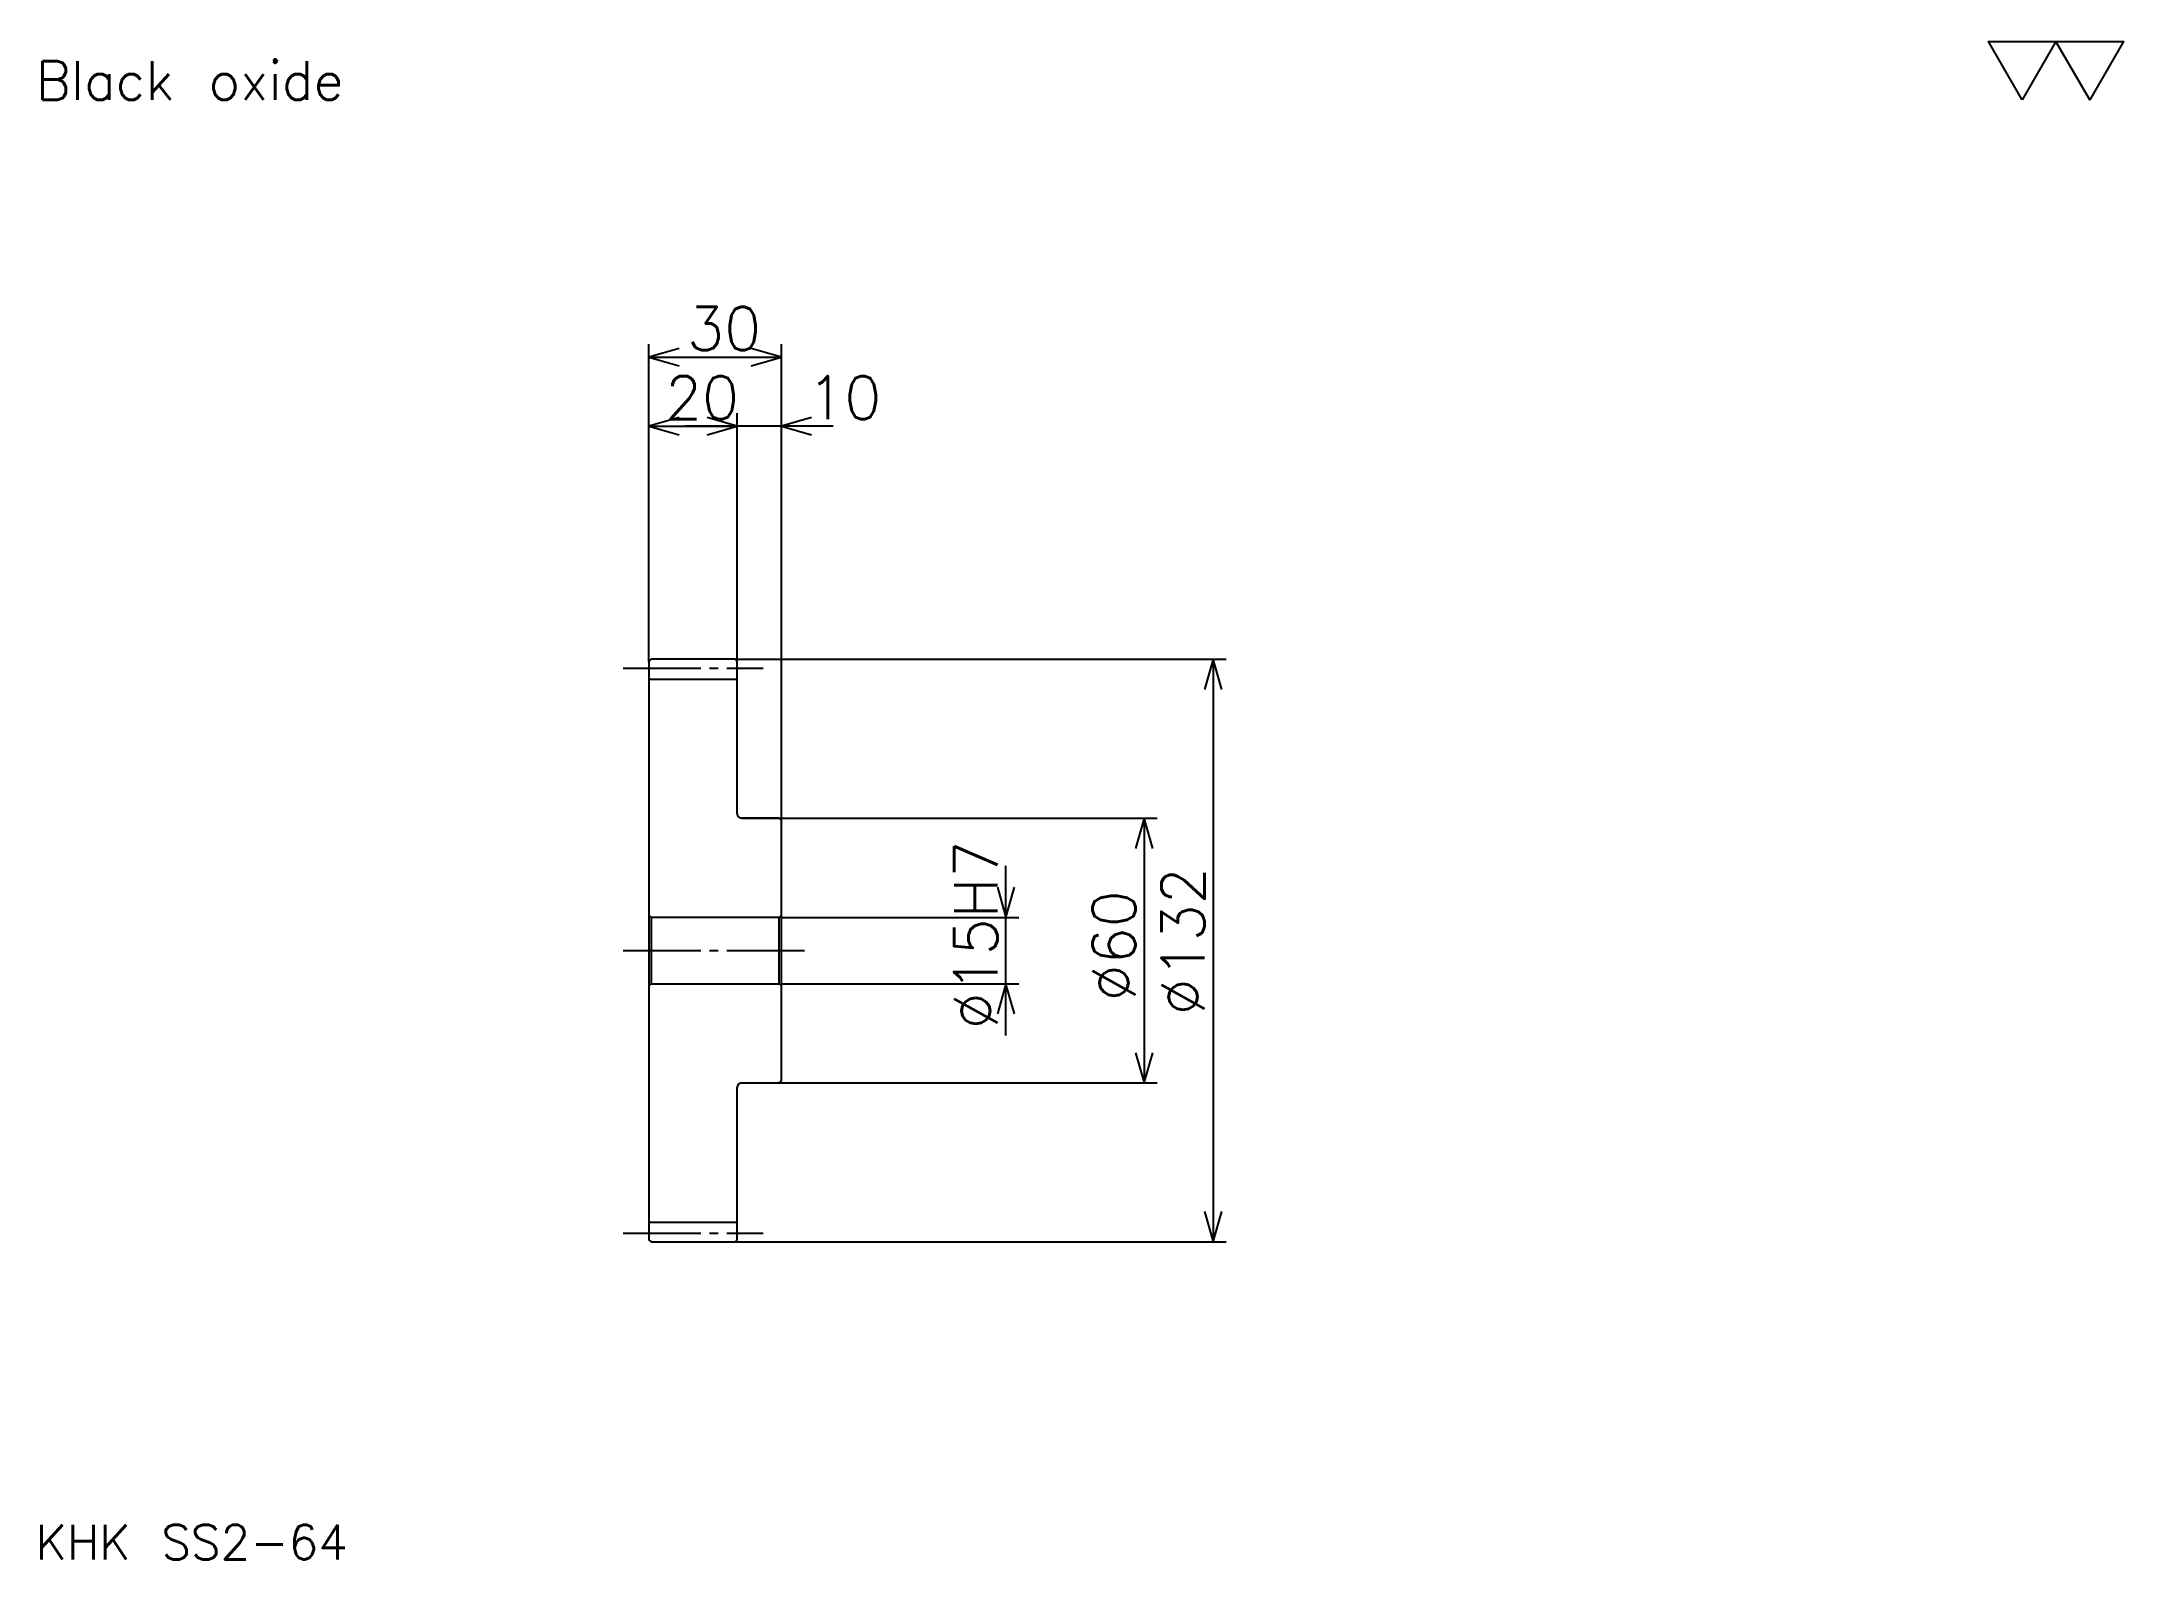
# Model space of a CAD drawing. Extents: x 21 to 492, y 22 to 365.
import ezdxf

# ---------------------------------------------------------------- set-up
doc = ezdxf.new("R2010")
doc.units = 0
doc.linetypes.add('DASHDOT', pattern=[23.478262, 17.608696, -1.956522, 1.956522, -1.956522])
doc.layers.get('0').update_dxf_attribs({"linetype": 'CONTINUOUS'})
doc.layers.add('DASHDOT', color=6, linetype='DASHDOT')
doc.styles.add('KANJI', font='TXT', dxfattribs={"bigfont": 'BIGFONT'})

msp = doc.modelspace()

# ---------------------------------------------------------------- linework, layer by layer
at = {"color": 5}
for p, q in [((158.478271, 225.456512), (158.478271, 296.869568)), ((158.478271, 293.934784), (188.478271, 293.934784)), ((188.478271, 225.456512), (188.478271, 296.869568)), ((158.478271, 278.282593), (178.478271, 278.282593)), ((200.217407, 278.282593), (166.739136, 278.282593)), ((178.478271, 225.456512), (178.478271, 281.217377)), ((158.478271, 224.956512), (158.478271, 225.456512)), ((177.978271, 225.456512), (188.478271, 225.456512)), ((178.478271, 224.956512), (178.478271, 225.456512)), ((188.478271, 225.456512), (289.239136, 225.456512)), ((188.478271, 188.956512), (188.478271, 225.456512)), ((286.304352, 225.456512), (286.304352, 93.456512)), ((179.478271, 189.456512), (188.478271, 189.456512)), ((188.478271, 189.456512), (273.586975, 189.456512)), ((270.652191, 189.456512), (270.652191, 129.456512)), ((239.347839, 140.217377), (239.347839, 178.695648)), ((188.478271, 166.956512), (242.282623, 166.956512)), ((188.478271, 151.956512), (242.282623, 151.956512)), ((179.478271, 129.456512), (188.478271, 129.456512)), ((188.478271, 129.456512), (273.586975, 129.456512)), ((177.978271, 93.456512), (188.478271, 93.456512)), ((188.478271, 93.456512), (289.239136, 93.456512))]:
    msp.add_line(p, q, dxfattribs=at)
at = {"color": 4}
for p, q in [((158.478271, 220.956512), (178.478271, 220.956512)), ((158.978271, 166.956512), (158.978271, 151.956512)), ((187.978271, 166.956512), (188.478271, 167.456512)), ((187.978271, 151.956512), (188.478271, 151.456512)), ((158.478271, 97.956512), (178.478271, 97.956512))]:
    msp.add_line(p, q, dxfattribs=at)
at = {"color": 7}
msp.add_lwpolyline([(469.565216, 352.17392), (461.934784, 365.399994), (492.456512, 365.399994), (484.82608, 352.17392), (477.195648, 365.399994), (469.565216, 352.17392)], dxfattribs=at)
at = {"color": 5}
for points in [[(165.326096, 295.891296), (158.478271, 293.934784), (165.326096, 291.978271)], [(181.630447, 291.978271), (188.478271, 293.934784), (181.630447, 295.891296)], [(165.326096, 280.239136), (158.478271, 278.282593), (165.326096, 276.32608)], [(171.630447, 276.32608), (178.478271, 278.282593), (171.630447, 280.239136)], [(171.630447, 276.32608), (178.478271, 278.282593), (171.630447, 280.239136)], [(195.326096, 280.239136), (188.478271, 278.282593), (195.326096, 276.32608)], [(288.260864, 218.608688), (286.304352, 225.456512), (284.347839, 218.608688)], [(272.608704, 182.608688), (270.652191, 189.456512), (268.695679, 182.608688)], [(237.391327, 173.804337), (239.347839, 166.956512), (241.304352, 173.804337)], [(241.304352, 145.108688), (239.347839, 151.956512), (237.391327, 145.108688)], [(268.695679, 136.304337), (270.652191, 129.456512), (272.608704, 136.304337)], [(284.347839, 100.304337), (286.304352, 93.456512), (288.260864, 100.304337)]]:
    msp.add_lwpolyline(points, dxfattribs=at)
at = {"color": 4}
for points in [[(178.478271, 190.456512), (178.478271, 224.956512), (177.978271, 225.456512), (158.978271, 225.456512), (158.478271, 224.956512), (158.478271, 151.456512)], [(179.478271, 129.456512), (187.978271, 129.456512), (188.478271, 129.956512), (188.478271, 188.956512), (187.978271, 189.456512), (179.478271, 189.456512)], [(158.478271, 151.456512), (158.978271, 151.956512), (187.978271, 151.956512), (187.978271, 166.956512), (158.978271, 166.956512), (158.478271, 167.456512)], [(158.478271, 151.456512), (158.478271, 93.956512), (158.978271, 93.456512), (177.978271, 93.456512), (178.478271, 93.956512), (178.478271, 128.456512)]]:
    msp.add_lwpolyline(points, dxfattribs=at)
for centre, start, end in [((179.478271, 190.456512), 180, 270), ((179.478271, 128.456512), 90, 180)]:
    msp.add_arc(centre, 1, start, end, dxfattribs=at)
at = {"layer": 'DASHDOT', "color": 7}
for p, q in [((152.608704, 223.456512), (184.347839, 223.456512)), ((152.608704, 159.456512), (194.347839, 159.456512)), ((152.608704, 95.456512), (184.347839, 95.456512))]:
    msp.add_line(p, q, dxfattribs=at)

# ---------------------------------------------------------------- texts
at = {"color": 7, "style": 'KANJI'}
for s, height, p in [('Black oxide', 8.804348, (19.565218, 352.17392)), ('30', 9.782609, (167.119568, 295.5)), ('20', 9.782609, (162.119583, 279.847809)), ('10', 9.782609, (194.347839, 279.847809)), ('KHK SS2-64', 7.826087, (19.565218, 21.52174))]:
    msp.add_text(s, height=height, dxfattribs=at).set_placement(p)
for s, p in [('%%c15H7', (237.391327, 141.603256)), ('%%c132', (284.347839, 144.782593)), ('%%c60', (268.695679, 147.961945))]:
    msp.add_text(s, height=9.782609, rotation=90, dxfattribs=at).set_placement(p)

doc.saveas('drawing.dxf')
